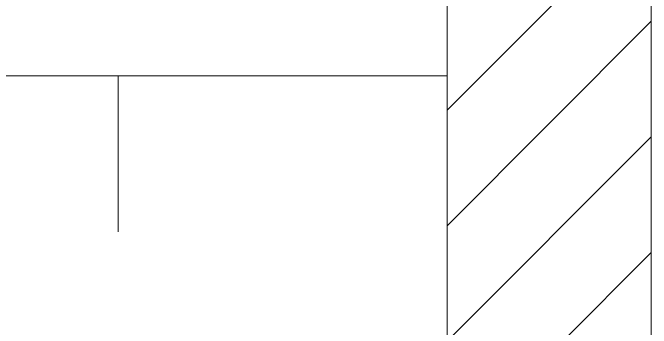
# Model space of a CAD drawing. Header units: millimetres. Extents: x 1680 to 166026, y 35966 to 91121.
# Drawn here: x 131098 to 132350, y 47571 to 48189 of the extents above; entities that cross this region are included whole.
import ezdxf

# ---------------------------------------------------------------- set-up
doc = ezdxf.new("R2010")
doc.units = ezdxf.units.MM
doc.linetypes.add('IMPORT-ACAD_ISO03W100', pattern=[762, 304.8, -457.2])
doc.layers.add('A-GENM', color=13, linetype='Continuous', lineweight=18)

# ---------------------------------------------------------------- blocks, each defined once
blk = doc.blocks.new('plan')
at = {"color": 252, "lineweight": 20, "true_color": 0x939598}
for p, q in [((503332.1, -213712.2), (503332.1, -192512.2)), ((502932.1, -202172.2), (502932.1, -213312.2)), ((496072.1, -210892.2), (502932.1, -210892.2))]:
    blk.add_line(p, q, dxfattribs=at)
at = {"color": 252, "linetype": 'Continuous', "lineweight": 20, "true_color": 0x939598}
for p, q in [((502932.1, -210959), (503332.1, -210559)), ((502932.1, -211185.3), (503332.1, -210785.3)), ((502932.1, -211411.6), (503332.1, -211011.6)), ((502932.1, -211637.8), (503332.1, -211237.8))]:
    blk.add_line(p, q, dxfattribs=at)
at = {"layer": 'A-GENM', "color": 252, "linetype": 'IMPORT-ACAD_ISO03W100', "lineweight": 20, "true_color": 0x939598}
for p, q in [((500632.1, -210892.2), (502932.1, -210892.2)), ((502287.1, -210892.2), (502287.1, -212667.2)), ((502932.1, -210892.2), (502312.1, -210892.2))]:
    blk.add_line(p, q, dxfattribs=at)

msp = doc.modelspace()

# ---------------------------------------------------------------- block references
msp.add_blockref('plan', (-370982.2, 258957.2))

doc.saveas('drawing.dxf')
